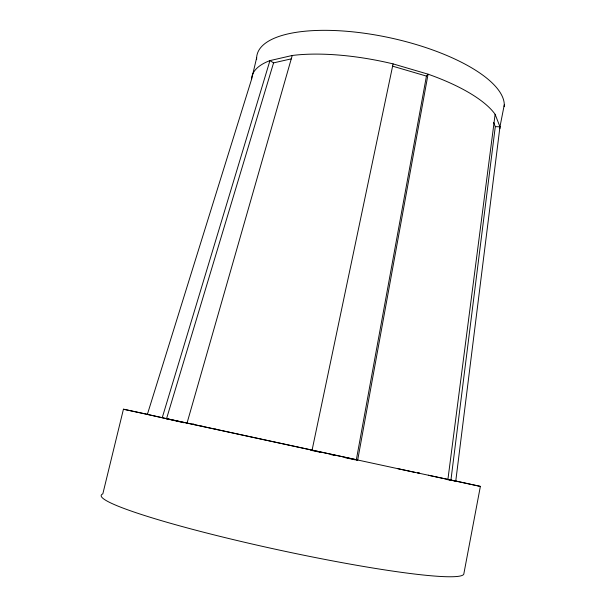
<?xml version="1.0" encoding="UTF-8"?>
<svg xmlns="http://www.w3.org/2000/svg" width="607" height="607" viewBox="0 0 607 607"><rect width="100%" height="100%" fill="white"/><g stroke="black" fill="none" stroke-linecap="round" stroke-linejoin="round"><path stroke-width="0.91" d="M447.321 479.613L455.758 481.078L499.963 126.81L504.288 104.791M450.895 480.365L495.297 126.635L493.643 122.477M455.758 481.078L447.913 479.424L495.13 114.321A126.742 42.475 12.2 0 0 428.072 74.175L393.086 63.894A126.742 42.475 12.2 0 0 292.24 55.48L269.948 60.609A126.742 42.475 12.2 0 0 251.564 79.327L147.372 414.384L183.967 422.76M426.44 76.095L356.286 460.076L357.69 460.007L428.072 74.175L426.44 76.095L392.509 66.133M455.5 480.941L480.372 486.404L463.763 574.23A185.552 15.79 12.2 0 1 266.253 547.218A185.552 15.79 12.2 0 1 102.826 493.886L123.441 409.209L147.805 414.414M393.086 63.894L312.081 450.151L310.905 450.28M251.564 79.327L256.64 57.84M123.441 409.209L187.039 423.071L292.24 55.48M162.244 417.677L269.948 60.609L273.575 62.87L291.428 58.826M166.47 418.944L273.575 62.87M495.297 126.635L499.963 126.81A126.742 42.475 12.2 0 1 499.895 128.707M417.677 472.899L419.179 473.073M480.372 486.404L397.623 468.619M192.912 424.141L194.695 424.521M428.367 475.235L447.913 479.424M417.631 472.709L419.437 473.103M192.98 424.134L194.794 424.521M187.039 423.071L357.69 460.007M166.834 418.724L414.945 472.383M311.831 450.477L315.534 451.274M317.385 451.676L321.088 452.481M331.278 454.673L334.981 455.478M345.171 457.678L355.361 459.878M215.386 429.149L217.223 429.544M201.607 426.144L203.444 426.546M495.13 114.321L499.963 126.81M256.647 59.547A126.317 45.017 12.2 0 1 381.325 36.041A126.317 45.017 12.2 0 1 504.212 106.642"/></g></svg>
